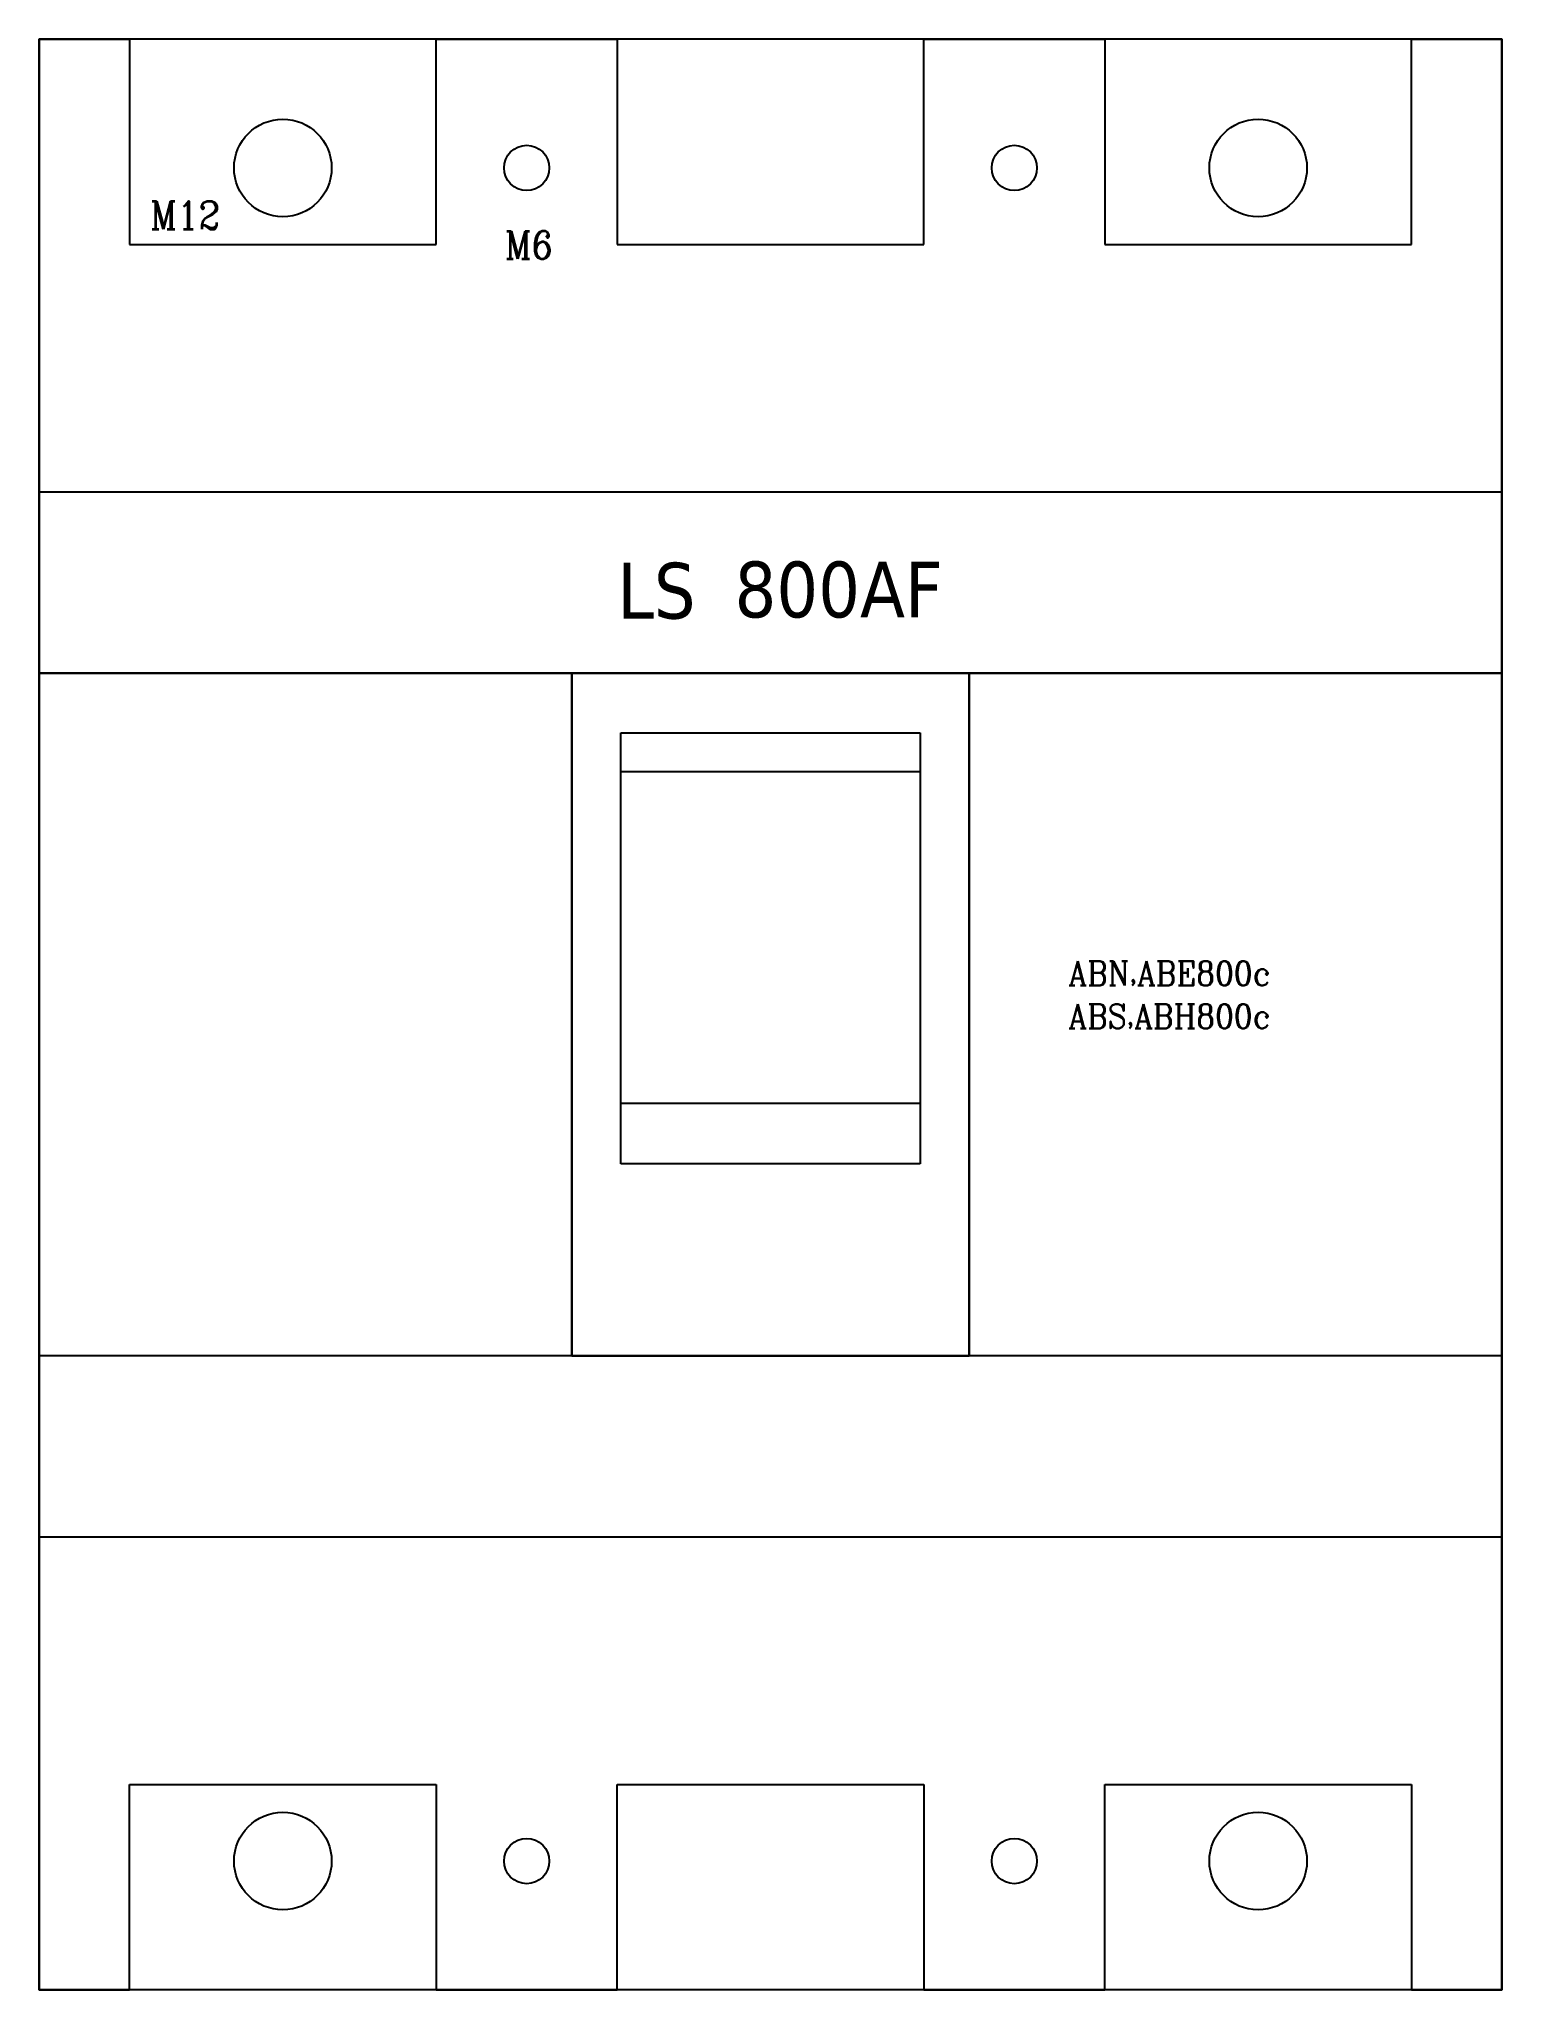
# Model space of a CAD drawing. Header units: millimetres. Extents: x 2 to 212, y 70 to 350.
import ezdxf

# ---------------------------------------------------------------- set-up
doc = ezdxf.new("R2010")
doc.units = ezdxf.units.MM
doc.layers.add('Text', color=7, linetype='Continuous', lineweight=5)
doc.styles.add('hw_Standard', font='complex.shx', dxfattribs={"width": 0.9})
doc.styles.add('Tahoma (Input Text)', font='tahoma.ttf')

# ---------------------------------------------------------------- blocks, each defined once
blk = doc.blocks.new('ABN-ABS-800AF-LS')
for p, q in [((712.67, -2681.25), (712.67, -2961.25)), ((725.67, -2681.25), (712.67, -2681.25)), ((795.67, -2681.25), (769.67, -2681.25)), ((865.67, -2681.25), (839.67, -2681.25)), ((922.67, -2681.25), (909.67, -2681.25)), ((922.67, -2961.25), (922.67, -2681.25)), ((712.67, -2896.25), (712.67, -2746.25)), ((712.67, -2746.25), (922.67, -2746.25)), ((922.67, -2746.25), (922.67, -2896.25)), ((796.17, -2780.84), (839.17, -2780.84)), ((796.17, -2842.68), (796.17, -2780.84)), ((839.17, -2780.84), (839.17, -2842.68)), ((796.17, -2786.39), (839.17, -2786.39)), ((796.17, -2833.96), (839.17, -2833.96)), ((839.17, -2842.68), (796.17, -2842.68)), ((922.67, -2896.25), (712.67, -2896.25)), ((712.67, -2961.25), (725.67, -2961.25)), ((769.67, -2961.25), (795.67, -2961.25)), ((839.67, -2961.25), (865.67, -2961.25)), ((909.67, -2961.25), (922.67, -2961.25))]:
    blk.add_line(p, q)
at = {"color": 1}
for p, q in [((725.67, -2681.25), (725.67, -2710.75)), ((769.67, -2681.25), (725.67, -2681.25)), ((769.67, -2710.75), (769.67, -2681.25)), ((839.67, -2681.25), (795.67, -2681.25)), ((795.67, -2681.25), (795.67, -2710.75)), ((839.67, -2710.75), (839.67, -2681.25)), ((865.67, -2681.25), (865.67, -2710.75)), ((909.67, -2681.25), (865.67, -2681.25)), ((909.67, -2710.75), (909.67, -2681.25)), ((725.67, -2710.75), (769.67, -2710.75)), ((795.67, -2710.75), (839.67, -2710.75)), ((865.67, -2710.75), (909.67, -2710.75)), ((725.67, -2961.25), (725.67, -2931.75)), ((725.67, -2931.75), (769.67, -2931.75)), ((769.67, -2931.75), (769.67, -2961.25)), ((795.67, -2931.75), (839.67, -2931.75)), ((795.67, -2961.25), (795.67, -2931.75)), ((839.67, -2931.75), (839.67, -2961.25)), ((865.67, -2961.25), (865.67, -2931.75)), ((865.67, -2931.75), (909.67, -2931.75)), ((909.67, -2931.75), (909.67, -2961.25)), ((769.67, -2961.25), (725.67, -2961.25)), ((839.67, -2961.25), (795.67, -2961.25)), ((909.67, -2961.25), (865.67, -2961.25))]:
    blk.add_line(p, q, dxfattribs=at)
at = {"color": 1, "ltscale": 10}
for p, q in [((769.67, -2681.25), (725.67, -2681.25)), ((839.67, -2681.25), (795.67, -2681.25)), ((909.67, -2681.25), (865.67, -2681.25)), ((769.67, -2961.25), (725.67, -2961.25)), ((839.67, -2961.25), (795.67, -2961.25)), ((909.67, -2961.25), (865.67, -2961.25))]:
    blk.add_line(p, q, dxfattribs=at)
at = {"color": 3}
for p, q in [((922.67, -2772.25), (712.67, -2772.25)), ((789.17, -2870.25), (789.17, -2772.25)), ((846.17, -2772.25), (789.17, -2772.25)), ((789.17, -2772.25), (789.17, -2870.25)), ((846.17, -2772.25), (846.17, -2870.25)), ((846.17, -2870.25), (846.17, -2772.25)), ((922.67, -2870.25), (712.67, -2870.25)), ((789.17, -2870.25), (846.17, -2870.25))]:
    blk.add_line(p, q, dxfattribs=at)
at = {"color": 5}
blk.add_line((846.17, -2896.25), (789.17, -2896.25), dxfattribs=at)
for points in [[(725.67, -2961.25), (712.67, -2961.25), (712.67, -2681.25), (725.67, -2681.25)], [(769.67, -2681.25), (795.67, -2681.25)], [(839.67, -2681.25), (865.67, -2681.25)], [(909.67, -2681.25), (922.67, -2681.25), (922.67, -2961.25), (909.67, -2961.25)], [(795.67, -2961.25), (769.67, -2961.25)], [(865.67, -2961.25), (839.67, -2961.25)]]:
    blk.add_lwpolyline(points)
at = {"color": 3}
blk.add_lwpolyline([(712.67, -2772.25), (922.67, -2772.25), (922.67, -2870.25), (712.67, -2870.25)], close=True, dxfattribs=at)
at = {"color": 1}
for centre in [(747.67, -2699.75), (887.67, -2699.75), (747.67, -2942.75), (887.67, -2942.75)]:
    blk.add_circle(centre, 7, dxfattribs=at)
at = {"color": 3}
for centre in [(782.67, -2699.75), (852.67, -2699.75), (782.67, -2942.75), (852.67, -2942.75)]:
    blk.add_circle(centre, 3.25, dxfattribs=at)
at = {"color": 251, "style": 'hw_Standard', "width": 0.9}
for s, height, p in [('M12', 4, (728.62, -2708.53)), ('M6', 4, (779.51, -2712.82)), ('ABN,ABE800c', 3.5, (860.42, -2817.09)), ('ABS,ABH800c', 3.5, (860.42, -2823.25))]:
    blk.add_text(s, height=height, dxfattribs=at).set_placement(p)
at = {"layer": 'Text', "char_height": 8, "attachment_point": 1, "style": 'Tahoma (Input Text)'}
for s, insert in [('LS', (795.67, -2756.42)), ('800AF', (812.51, -2756.25))]:
    blk.add_mtext_dynamic_manual_height_columns(s, width=11.0147, gutter_width=1, heights=[0], dxfattribs=dict(at, insert=insert))

msp = doc.modelspace()

# ---------------------------------------------------------------- block references
msp.add_blockref('ABN-ABS-800AF-LS', (-710.67, 3031.25))

doc.saveas('drawing.dxf')
